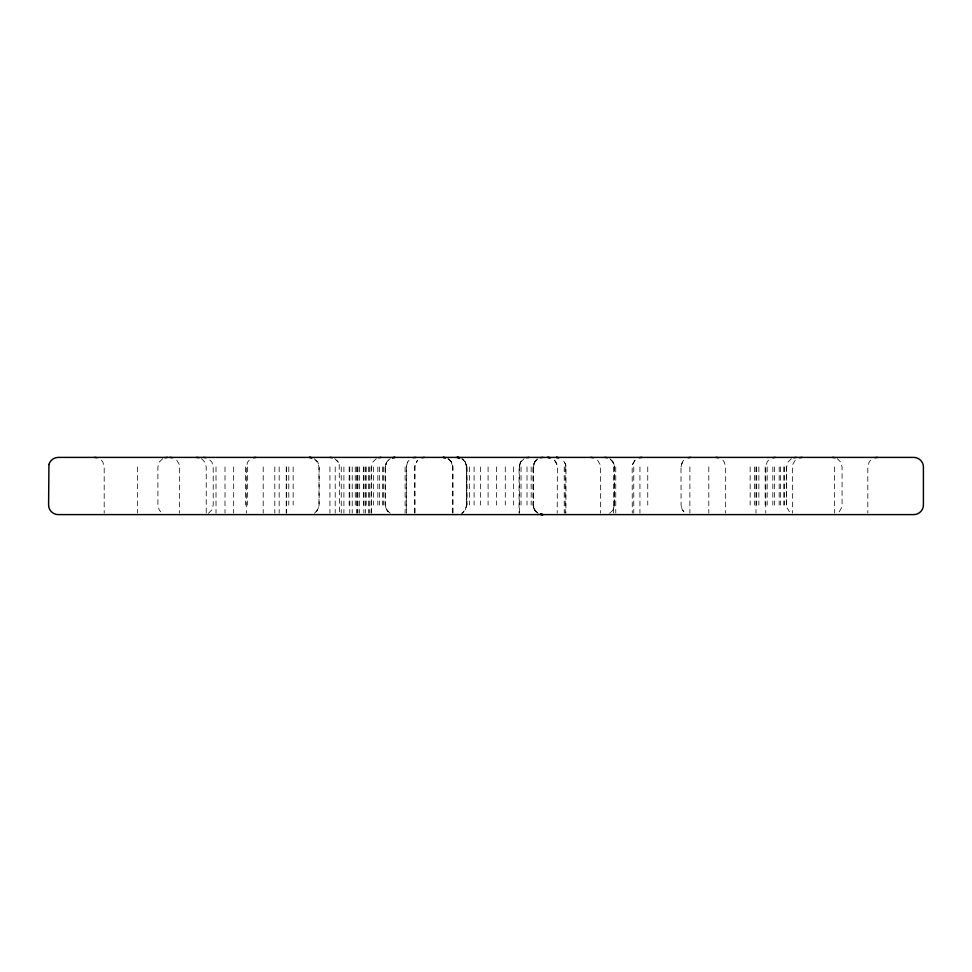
<?xml version="1.0" encoding="UTF-8"?>
<svg xmlns="http://www.w3.org/2000/svg" width="972" height="972" viewBox="0 0 972 972"><rect width="100%" height="100%" fill="white"/><g stroke="black" fill="none" stroke-linecap="round" stroke-linejoin="round"><path stroke-width="0.73" stroke-dasharray="4.86 3.65" d="M385.289 466.937L386.564 462.162L388.095 460.193M465.454 462.162L461.809 458.675L465.333 462.162L466.742 466.937L466.742 505.063L465.345 509.838L461.87 513.325L465.333 509.838L466.621 505.063M519.364 513.107L519.364 466.937L520.64 462.162L524.139 458.675M538.16 513.325L534.612 509.838L533.361 505.063L533.361 466.937L534.612 462.162L538.124 458.675L534.515 462.162L533.057 466.937L533.057 505.063L534.333 509.838L538.002 513.325M634.971 460.193L632.505 464.47L632.177 466.937L632.274 513.107M519.364 466.937L520.652 462.162L522.183 460.193L520.348 462.162L519.072 466.937L519.072 513.107M533.361 466.937L534.649 462.162M614.389 505.063L613.138 509.838L609.614 513.325M609.748 458.675L613.247 462.162L614.535 466.937L614.535 505.063L613.247 509.838L609.748 513.325M681.093 466.937L681.421 464.47L683.911 460.193M385.629 464.47L386.589 462.162M632.602 464.47L635.081 460.193M407.56 462.162L406.26 466.937L406.26 513.107M534.333 462.162L538.002 458.675M839.273 511.807L841.752 507.53L842.068 505.063L842.068 466.937L840.792 462.162L837.305 458.675M535.985 460.193L533.507 464.47L533.239 466.937L533.239 505.063L533.507 507.53L535.985 511.807M316.167 511.807L318.646 507.53L318.974 505.063L318.974 466.937L317.686 462.162L314.175 458.675M388.278 460.193L386.735 462.162L385.447 466.937L385.301 505.063L386.747 509.838L390.234 513.325M683.79 460.193L682.271 462.162L680.983 466.937L681.093 505.063L681.421 507.53L683.911 511.807M249.136 460.193L247.617 462.162L246.329 466.937L246.329 513.107M407.547 462.162L409.091 460.193M768.573 460.193L767.054 462.162L765.766 466.937L765.766 513.107M795.23 460.193L792.739 464.47L792.411 466.937L792.411 513.107M870.633 460.193L869.102 462.162L867.814 466.937L867.814 513.107M162.676 458.675L159.177 462.162L157.901 466.937L157.901 505.063L159.177 509.838L160.696 511.807M314.381 513.325L317.856 509.838L319.132 505.063L319.144 466.937L317.868 462.162L314.357 458.675M461.858 513.325L463.826 511.807M376.249 458.675L372.738 462.162L371.462 466.937L371.462 513.107M388.253 460.193L390.258 458.675M791.402 458.675L787.903 462.162L786.615 466.937L786.615 505.063L786.943 507.53L789.422 511.807M208.409 513.325L211.932 509.838L213.22 505.063L213.22 466.937L211.932 462.162L208.409 458.675M535.851 511.807L533.689 507.53M334.72 458.675L338.256 462.162L339.204 464.47M201.435 458.675L204.946 462.162L206.234 466.937L206.234 513.107M461.967 458.675L463.948 460.193M448.286 458.675L451.773 462.162L453.049 466.937L453.049 513.107M447.861 458.675L451.373 462.162L452.648 466.937L452.636 513.107M722.864 460.193L724.383 462.162L725.671 466.937L725.671 513.107M597.586 460.193L600.076 464.47L600.404 466.937L600.404 513.107M449.817 460.193L451.348 462.162L452.636 466.937M336.713 460.193L338.244 462.162M176.77 460.193L179.261 464.47L179.589 466.937L179.589 513.107M101.367 460.193L102.898 462.162L104.186 466.937L104.186 513.107M554.405 460.193L555.923 462.162L557.211 466.937M386.747 509.838L388.278 511.807M683.79 511.807L682.271 509.838L680.983 505.063M554.562 460.193L557.041 464.47L557.369 466.937L557.211 513.107M388.095 511.807L385.617 507.53M614.097 464.47L611.607 460.193L609.614 458.675L613.101 462.162L614.389 466.937L614.426 505.063M465.333 462.162L466.645 466.937M533.567 507.53L534.515 509.838M466.293 464.47L466.645 505.063M339.216 464.47L339.532 513.107M565.923 466.937L565.595 464.47L563.225 460.193L565.692 464.47L566.02 466.937L565.923 513.107M834.45 466.937L834.45 513.107M786.324 466.937L786.324 505.063M784.635 466.937L784.635 505.063M783.797 466.937L783.797 505.063M780.54 466.937L780.54 505.063M779.192 466.937L779.192 505.063M774.587 466.937L774.587 505.063M772.837 466.937L772.837 505.063M767.187 466.937L767.187 505.063M765.158 466.937L765.158 505.063M758.853 466.937L758.853 505.063M756.666 466.937L756.666 505.063M755.985 466.937L755.985 513.107M754.503 466.937L754.503 505.063M750.153 466.937L750.153 505.063M708.795 466.937L708.795 513.107M689.889 466.937L689.889 513.107M647.753 466.937L647.753 505.063M639.941 466.937L639.941 513.107M633.768 466.937L633.768 513.107M615.762 466.937L615.762 513.107M613.636 466.937L613.636 513.107M565.218 466.937L565.218 513.107M564.234 466.937L564.234 513.107M531.162 466.937L531.162 505.063M527.018 466.937L527.018 505.063M521.041 466.937L521.041 505.063M513.617 466.937L513.617 505.063M505.27 466.937L505.27 505.063M496.571 466.937L496.571 505.063M488.09 466.937L488.09 505.063M480.435 466.937L480.435 505.063M474.105 466.937L474.105 505.063M469.537 466.937L469.537 505.063M467.046 466.937L467.046 505.063M414.874 513.107L414.874 466.937L415.202 464.47L417.62 460.193L415.129 464.47L414.813 466.937L414.813 513.107M406.588 466.937L406.588 513.107M405.105 466.937L405.105 513.107M385.094 466.937L385.094 505.063M383.527 466.937L383.527 505.063M382.506 466.937L382.506 505.063M379.481 466.937L379.481 505.063M377.853 466.937L377.853 505.063M373.564 466.937L373.564 505.063M371.11 466.937L371.11 513.107M369.542 466.937L369.542 513.107M368.522 466.937L368.522 513.107M366.201 466.937L366.201 505.063M365.496 466.937L365.496 513.107M363.868 466.937L363.868 513.107M363.747 466.937L363.747 505.063M359.579 466.937L359.579 513.107M357.915 466.937L357.915 513.107M357.465 466.937L357.465 513.107M356.432 466.937L356.432 513.107M355.254 466.937L355.254 505.063M352.216 466.937L352.216 513.107M349.762 466.937L349.762 513.107M349.179 466.937L349.179 505.063M343.906 466.937L343.906 513.107M341.257 466.937L341.257 513.107M335.194 466.937L335.194 513.107M329.945 466.937L329.945 513.107M293.143 466.937L293.143 505.063M288.793 466.937L288.793 505.063M286.655 466.937L286.655 513.107M286.23 466.937L286.23 513.107M279.158 466.937L279.158 513.107M274.809 466.937L274.809 513.107M263.205 466.937L263.205 513.107M247.653 466.937L247.653 505.063M245.479 466.937L245.479 505.063M233.669 466.937L233.669 513.107M225.006 466.937L225.006 513.107M216.015 466.937L216.015 513.107M137.55 466.937L137.55 513.107"/><path stroke-width="1.46" d="M164.973 457.727L167.439 457.399M253.449 457.727L255.94 457.399M378.558 457.727L381.036 457.399M392.36 457.727L394.839 457.399M392.542 457.727L395.045 457.399M413.379 457.727L415.882 457.399M421.921 457.727L424.497 457.399M526.411 457.727L528.987 457.399M540.128 457.727L542.971 457.399M639.248 457.727L641.836 457.399M688.079 457.727L690.703 457.399M772.886 457.727L775.377 457.399M793.711 457.727L796.189 457.399M799.543 457.727L802.022 457.399M874.946 457.727L877.437 457.399M550.286 457.727L547.819 457.399M716.06 457.399L718.551 457.727M604.778 457.399L607.439 457.727M590.782 457.399L593.272 457.727M556.361 457.399L558.827 457.727L556.482 457.399M547.625 457.399L550.103 457.727M457.01 457.399L459.489 457.727M443.013 457.399L445.504 457.727M329.921 457.399L332.424 457.727M309.388 457.399L311.866 457.727M203.61 457.399L206.088 457.727M196.623 457.399L199.114 457.727M169.979 457.399L172.457 457.727M540.481 514.273L542.74 514.601L540.128 514.273M94.563 457.399L97.054 457.727M832.542 457.399L835.009 457.727M457.508 457.399L459.975 457.727M457.083 457.399L459.671 457.727M443.098 457.399L445.589 457.727M309.594 457.399L312.073 457.727M540.42 514.273L542.886 514.601M48.928 464.47L48.6 505.063C48.564 510.178 53.035 514.638 58.15 514.601L913.85 514.601C918.965 514.638 923.436 510.178 923.4 505.063L923.4 466.937C923.436 461.822 918.965 457.362 913.85 457.399L58.15 457.399C53.934 457.423 50.046 460.4 48.928 464.47"/></g></svg>
